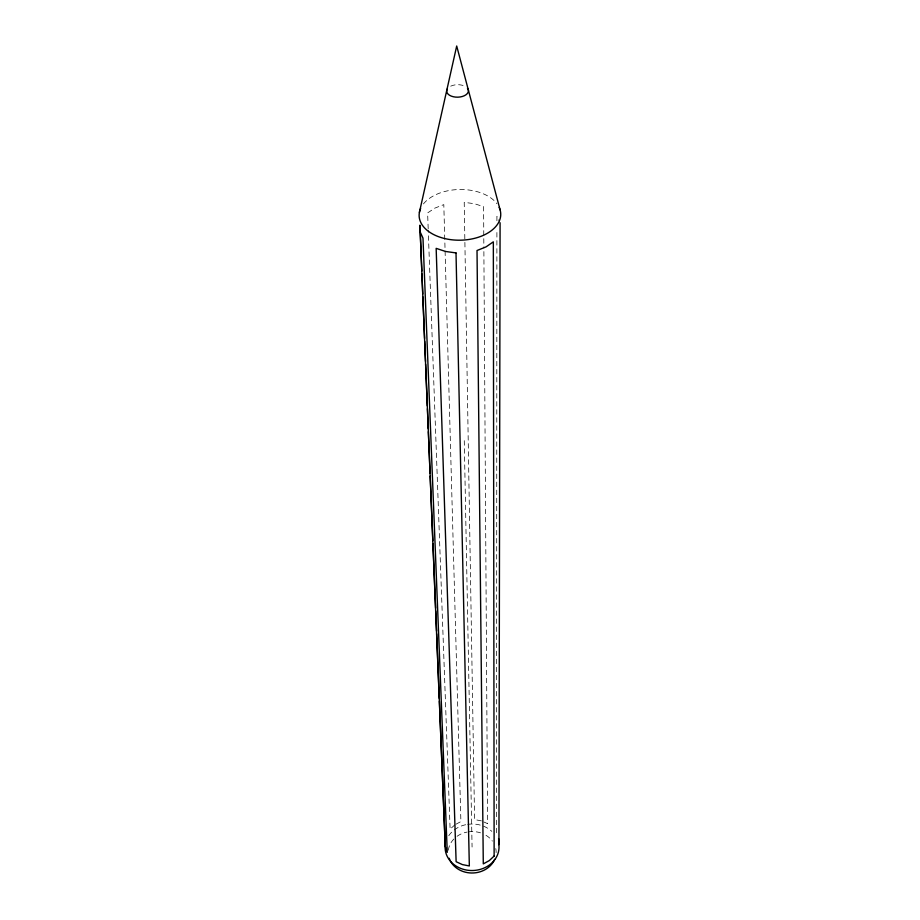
<?xml version="1.0" encoding="UTF-8"?>
<svg xmlns="http://www.w3.org/2000/svg" width="920" height="920" viewBox="0 0 920 920"><rect width="100%" height="100%" fill="white"/><g stroke="black" fill="none" stroke-linecap="round" stroke-linejoin="round"><path stroke-width="0.69" stroke-dasharray="4.6 3.45" d="M496.512 832.807L496.903 229.413M496.915 220.788L496.915 216.487L499.456 221.478M454.94 824.769L450.121 829.173L428.237 230.149M456.136 824.136L460.897 821.571L445.073 250.505M481.39 820.881L474.582 819.57L464.22 202.342L474.363 203.699L483.598 206.643L483.839 245.387M483.874 821.985L487.588 823.653L483.851 246.824M428.191 228.712L427.616 212.911L434.872 208.115L443.808 204.619L445.038 249.078M464.266 440.668L472.075 847.032M448.35 850.206A23.954 20.712 -1.1 0 1 455.216 837.74M457.056 836.291A23.954 20.712 -1.1 0 1 467.061 832.071M468.268 831.864A23.954 20.712 -1.1 0 1 480.504 832.818M486.001 835.303A23.954 20.712 -1.1 0 1 492.395 841.087M495.765 848.585A23.954 20.712 -1.1 0 1 496.121 852.633M448.753 835.739A26.956 23.253 -1.1 0 1 466.325 824.584M467.693 824.355A26.956 23.253 -1.1 0 1 491.832 831.358M450.708 86.169A10.879 6.244 -1.1 0 1 465.968 86.871M423.441 203.929A40.813 25.346 -1.1 0 1 460.506 189.497A40.813 25.346 -1.1 0 1 496.926 203.699"/><path stroke-width="1.38" d="M419.405 212.37L456.699 46L500.112 209.944M420.084 231.771L422.981 238.13L447.258 852.334L445.268 846.492L419.934 225.147L421.808 271.043M500.089 222.732L498.939 844.652L498.628 838.58M421.923 273.907L422.74 293.986M422.866 296.861L424.568 338.445M424.683 341.32L425.5 361.399M425.615 364.262L427.317 405.858M427.443 408.721L428.26 428.8M428.375 431.664L430.077 473.259M430.192 476.134L432.837 540.672M432.952 543.536L435.597 608.074M435.712 610.938L436.528 631.016M436.655 633.891L439.288 698.429M439.403 701.293L445.268 846.492M494.672 859.28A23.954 20.712 -1.1 0 1 471.419 872.999A23.954 20.712 -1.1 0 1 449.201 858.256M498.617 843.099A26.956 23.253 -1.1 0 1 472.995 870.515A26.956 23.253 -1.1 0 1 445.28 844.916M467.463 88.228A10.879 6.244 -1.1 0 1 457.861 97.175A10.879 6.244 -1.1 0 1 447.407 88.814M499.157 207.391A40.813 25.346 -1.1 0 1 460.058 240.2A40.813 25.346 -1.1 0 1 420.647 208.46M494.132 856.048L489.313 860.579L483.287 863.88L477.02 250.516L486.093 246.847L493.338 241.833L494.132 856.048M456.009 252.919L445.567 251.47L436.16 248.354L456.124 861.718L462.403 864.593L469.338 865.961L456.009 252.919"/></g></svg>
